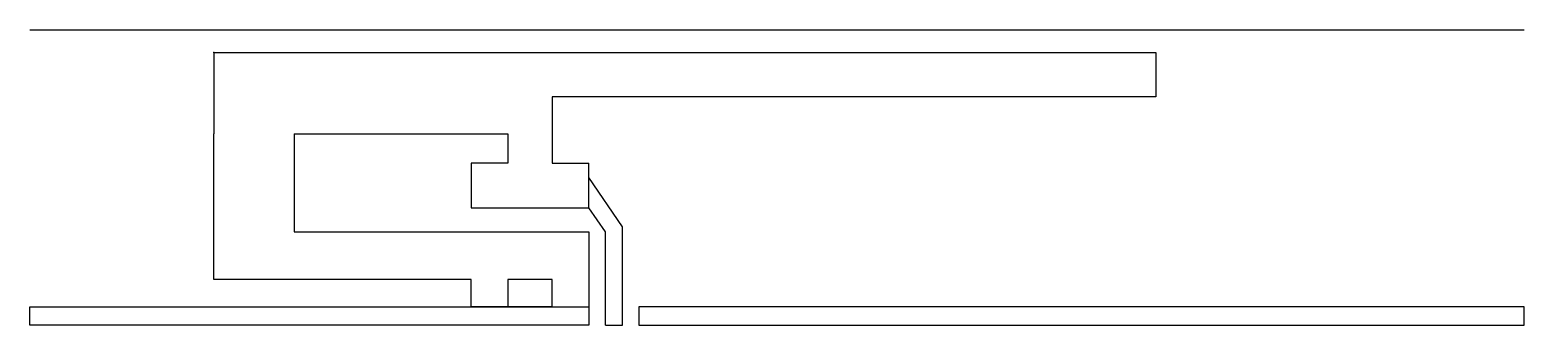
# Model space of a CAD drawing. Header units: millimetres. Extents: x -5 to 35.6, y -7.4 to 0.6.
import ezdxf

# ---------------------------------------------------------------- set-up
doc = ezdxf.new("R2010")
doc.units = ezdxf.units.MM
doc.layers.get('0').update_dxf_attribs({"linetype": 'CONTINUOUS'})

msp = doc.modelspace()

# ---------------------------------------------------------------- linework, layer by layer
for p, q in [((-5, 0.61), (35.58, 0.61)), ((0, 0), (25.58, 0)), ((0, 0), (0, -2.21)), ((25.58, 0), (25.58, -1.21)), ((25.58, -1.21), (9.18, -1.21)), ((9.18, -1.21), (9.18, -3.01)), ((0, -6.17), (0, -2.21)), ((2.18, -2.21), (7.98, -2.21)), ((2.18, -2.21), (2.18, -4.88)), ((7.98, -2.21), (7.98, -3.01)), ((7.3, -3.01), (6.98, -3.01)), ((6.98, -3.01), (6.98, -4.22)), ((7.98, -3.01), (7.3, -3.01)), ((9.18, -3.01), (10.18, -3.01)), ((10.18, -4.22), (10.18, -3.01)), ((11.09, -4.738), (10.18, -3.403)), ((6.98, -4.22), (10.18, -4.22)), ((10.63, -4.88), (10.18, -4.22)), ((11.09, -7.41), (11.09, -4.738)), ((2.18, -4.88), (10.18, -4.88)), ((10.18, -4.88), (10.18, -6.91)), ((10.63, -7.41), (10.63, -4.88)), ((6.98, -6.17), (0, -6.17)), ((6.98, -6.91), (6.98, -6.17)), ((9.18, -6.17), (7.98, -6.17)), ((7.98, -6.17), (7.98, -6.91)), ((9.18, -6.91), (9.18, -6.17)), ((7.98, -6.91), (6.98, -6.91)), ((9.18, -6.91), (7.98, -6.91)), ((9.18, -6.91), (10.18, -6.91)), ((10.63, -7.41), (11.09, -7.41))]:
    msp.add_line(p, q)
for points in [[(10.18, -6.91), (10.18, -7.41), (-5, -7.41), (-5, -6.91)], [(11.54, -6.91), (11.54, -7.41), (35.58, -7.41), (35.58, -6.91)]]:
    msp.add_lwpolyline(points, close=True)
msp.add_point((0, 0))

doc.saveas('drawing.dxf')
